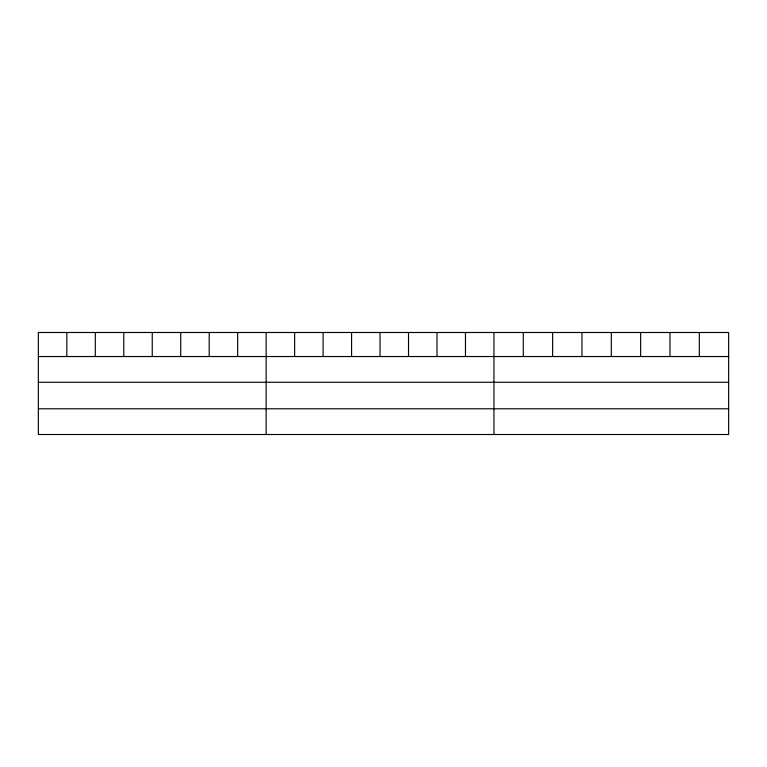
<?xml version="1.0" encoding="UTF-8"?>
<svg xmlns="http://www.w3.org/2000/svg" width="767" height="767" viewBox="0 0 767 767"><rect width="100%" height="100%" fill="white"/><g stroke="black" fill="none" stroke-linecap="round" stroke-linejoin="round"><path stroke-width="1.15" d="M728.65 382.263L728.65 332.485L38.35 332.485L38.35 434.515L728.65 434.515L728.65 382.263L38.35 382.263M38.35 356.53L728.65 356.53M38.35 408.782L728.65 408.782M699.312 332.485L699.312 356.53M669.974 332.485L669.974 356.53M640.637 332.485L640.637 356.53M611.299 332.485L611.299 356.53M581.961 332.485L581.961 356.53M552.623 332.485L552.623 356.53M523.286 332.485L523.286 356.53M493.948 332.485L493.948 434.515M465.473 332.485L465.473 356.53M436.998 332.485L436.998 356.53M408.523 332.485L408.523 356.53M380.048 332.485L380.048 356.53M351.574 332.485L351.574 356.53M323.099 332.485L323.099 356.53M294.624 332.485L294.624 356.53M266.149 332.485L266.149 434.515M237.674 332.485L237.674 356.53M209.199 332.485L209.199 356.53M180.724 332.485L180.724 356.53M152.25 332.485L152.25 356.53M123.775 332.485L123.775 356.53M95.3 332.485L95.3 356.53M66.825 332.485L66.825 356.53"/></g></svg>
